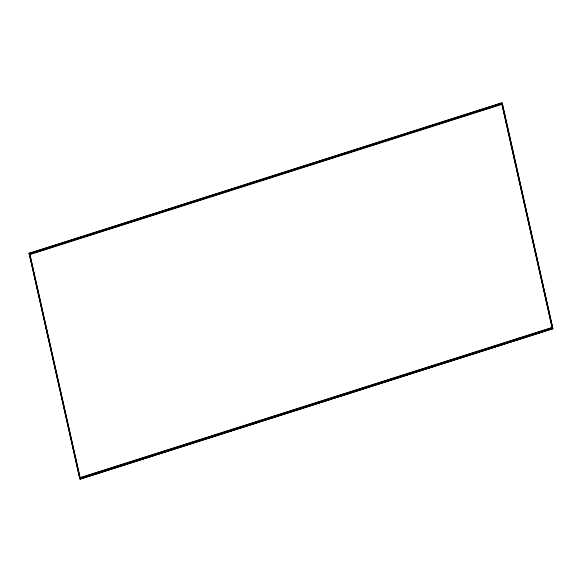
<?xml version="1.0" encoding="UTF-8"?>
<svg xmlns="http://www.w3.org/2000/svg" width="582" height="582" viewBox="0 0 582 582"><rect width="100%" height="100%" fill="white"/><g stroke="black" fill="none" stroke-linecap="round" stroke-linejoin="round"><path stroke-width="0.87" d="M80.149 479.095L29.209 253.301L501.575 102.905L502.455 103.749L552.791 328.699L80.425 479.095L79.589 477.946L29.144 253.519L29.456 253.141M29.471 253.294L501.655 103.058L502.455 103.749L29.624 254.305L79.996 478.95L79.589 477.946M29.209 253.301L29.558 254.523M29.296 254.312L29.195 253.519M79.734 478.098L552.376 327.695L501.851 102.905M552.442 327.477L552.463 328.706L79.952 478.95M552.791 328.699L552.704 327.688M502.004 103.05L552.856 328.481M79.545 478.251L80.141 478.455L552.267 328.226L552.376 327.695M29.624 254.305L29.733 253.774L501.859 103.545L502.266 103.902M501.575 102.905L501.99 103.909M552.544 328.859L552.136 327.855M80.425 479.095L80.01 478.091M29.537 253.294L29.864 254.145M501.793 103.952L552.034 327.491L79.909 477.72L29.667 254.181M502.091 104.28L29.966 254.509L80.411 478.935L552.529 328.706L502.091 104.28"/></g></svg>
